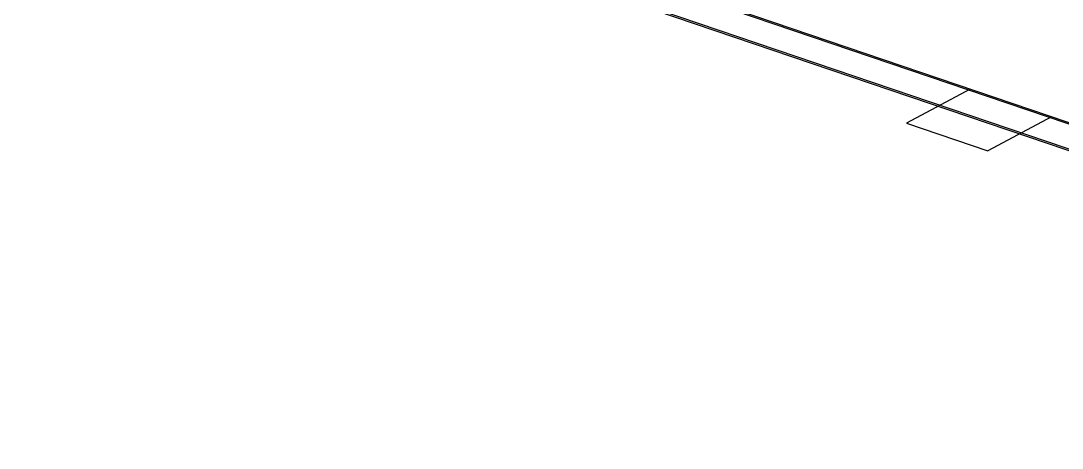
# Model space of a CAD drawing. Header units: millimetres. Extents: x 0 to 594, y 0 to 420.
# Drawn here: x 101.14 to 146.88, y 187.32 to 206.08 of the extents above; entities that cross this region are included whole.
import ezdxf

# ---------------------------------------------------------------- set-up
doc = ezdxf.new("R2010")
doc.units = ezdxf.units.MM
doc.header["$LTSCALE"] = 32.67
doc.layers.get('0').update_dxf_attribs({"linetype": 'CONTINUOUS'})
doc.layers.add('ASSEM_MEM', color=7, linetype='CONTINUOUS')
doc.styles.get("Standard").update_dxf_attribs({"font": 'txt', "width": 0.8})
doc.dimstyles.get("Standard").update_dxf_attribs({"dimtxt": 2.5, "dimasz": 3, "dimexe": 1.5, "dimexo": 1.2, "dimtad": 1, "dimdsep": 46, "dimtxsty": 'STANDARD', "dimblk": '_FILLED', "dimblk1": '_FILLED', "dimblk2": '_FILLED', "dimcen": 0.09, "dimazin": 2, "dimtol": 1, "dimtp": 0.01, "dimtm": 0.01, "dimtfac": 1, "dimtofl": 0, "dimtmove": 0, "dimatfit": 3, "dimldrblk": '_FILLED', "dimfxl": 1, "dimtolj": 1, "dimarcsym": 0})

# ---------------------------------------------------------------- blocks, each defined once
blk = doc.blocks.new('_FILLED')
at = {"color": 0, "linetype": 'BYBLOCK'}
blk.add_solid([(0, 0), (-1, 0.167), (-1, -0.167)], dxfattribs=at)

msp = doc.modelspace()

# ---------------------------------------------------------------- linework, layer by layer
at = {"layer": 'ASSEM_MEM', "color": 7, "linetype": 'CONTINUOUS'}
for p, q in [((302.265, 148.937), (101.14, 217.167)), ((302.334, 148.974), (101.21, 217.204)), ((302.716, 147.683), (101.591, 215.913)), ((302.813, 147.578), (101.688, 215.808)), ((142.844, 203.08), (140.043, 201.583)), ((146.419, 201.867), (143.618, 200.37)), ((140.043, 201.583), (143.618, 200.37))]:
    msp.add_line(p, q, dxfattribs=at)

# ---------------------------------------------------------------- leaders
at = {"color": 7, "linetype": 'CONTINUOUS'}
msp.add_leader([(213.508, 194.72), (146.476, 167.095)], dimstyle='STANDARD', override={"dimtad": 0}, dxfattribs=at)

doc.saveas('drawing.dxf')
